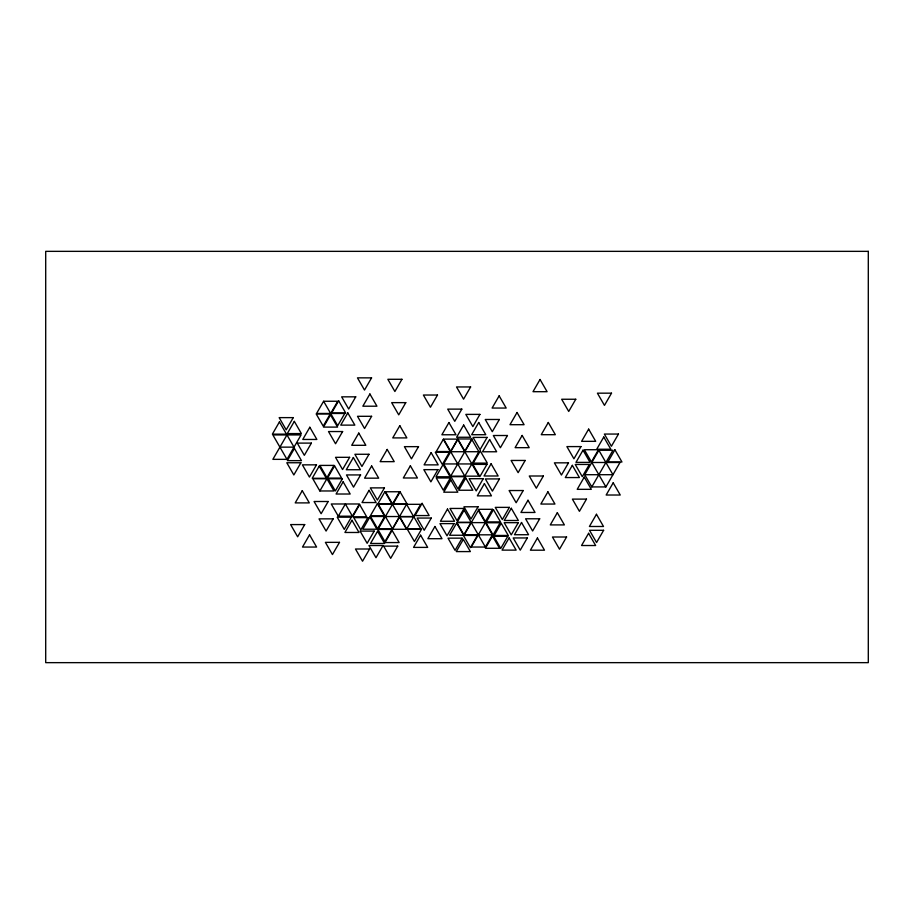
<?xml version="1.0" encoding="UTF-8"?>
<svg xmlns="http://www.w3.org/2000/svg" width="914" height="914" viewBox="0 0 914 914"><rect width="100%" height="100%" fill="white"/><g stroke="black" fill="none" stroke-linecap="round" stroke-linejoin="round"><path stroke-width="1.37" d="M286.973 459.354L301.072 434.927L272.863 434.927L286.973 459.354L272.863 459.354L286.973 434.927L294.022 447.14L279.913 447.14M323.613 401.257L316.552 413.471L344.761 413.471L337.712 425.684L323.613 401.257L337.712 401.257L330.662 413.471M319.854 490.967L326.904 478.753L333.964 490.967L319.854 490.967L312.805 478.753L326.904 478.753M338.306 516.204L345.366 503.98L352.416 516.204L338.306 516.204L331.256 503.98L359.465 503.98L352.416 516.204M392.449 528.749L406.559 504.322L413.608 516.536L420.657 504.322L378.35 504.322L392.449 528.749L378.35 528.749L392.449 504.322L399.509 516.536M443.644 463.946L457.743 439.508L478.902 476.16L450.693 476.16L443.644 463.946L471.853 463.946M406.753 528.886L413.802 516.673L420.863 528.886L406.753 528.886L399.704 516.673L413.802 516.673M450.693 476.16L471.853 439.508L478.902 451.722L464.803 476.16L450.693 451.722L478.902 451.722M485.38 547.04L471.27 522.614L485.38 522.614L471.27 547.04L485.38 547.04L492.429 534.827L478.33 510.4L464.221 534.827L492.429 534.827M591.792 486.922L584.743 474.709L598.853 450.271L612.951 450.271L591.792 486.922L605.902 486.922L620.012 462.484L591.792 462.484L605.902 486.922M584.743 474.709L612.951 474.709L598.853 450.271M385.4 516.536L413.608 516.536M279.421 421.937L272.372 434.15L286.482 434.15L279.421 421.937M293.257 417.629L286.208 429.843L279.147 417.629L293.257 417.629M294.331 421.377L287.282 433.59L301.38 433.59L294.331 421.377M294.422 448.431L287.373 460.645L301.471 460.645L294.422 448.431M309.823 427.249L302.774 439.463L316.872 439.463L309.823 427.249M311.388 443.107L304.328 455.321L297.279 443.107L311.388 443.107M300.9 462.747L293.84 474.96L286.79 462.747L300.9 462.747M330.251 413.905L323.202 426.118L316.153 413.905L330.251 413.905M330.525 414.887L323.465 427.101L337.574 427.101L330.525 414.887M338.648 400.789L331.599 413.002L345.709 413.002L338.648 400.789M316.484 464.849L309.435 477.062L302.385 464.849L316.484 464.849M355.74 396.836L348.691 409.049L341.642 396.836L355.74 396.836M302.26 490.681L295.211 502.894L309.309 502.894L302.26 490.681M347.8 412.911L340.751 425.124L354.849 425.124L347.8 412.911M319.249 466.083L312.2 478.296L326.309 478.296L319.249 466.083M371.564 377.87L364.503 390.072L357.465 377.848L371.564 377.87M342.613 431.545L335.552 443.758L328.503 431.545L342.613 431.545M369.896 393.991L362.847 406.204L376.945 406.204L369.896 393.991M333.998 465.409L326.949 477.622L319.9 465.409L333.998 465.409M334.558 465.877L327.498 478.091L341.608 478.091L334.558 465.877M304.705 524.579L297.656 536.792L290.606 524.579L304.705 524.579M358.768 433.087L351.719 445.301L365.829 445.301L358.768 433.087M371.61 416.304L364.56 428.517L357.5 416.304L371.61 416.304M349.616 457.32L342.567 469.533L335.518 457.32L349.616 457.32M353.352 457.526L346.292 469.739L360.402 469.739L353.352 457.526M328.183 501.5L321.134 513.714L314.073 501.5L328.183 501.5M309.549 534.839L302.5 547.052L316.598 547.052L309.549 534.839M342.407 478.753L335.347 490.967L328.297 478.753L342.407 478.753M401.943 379.287L394.894 391.512L387.844 379.287L401.943 379.287M343.138 481.804L336.089 494.017L350.188 494.017L343.138 481.804M368.982 454.269L361.933 466.483L354.883 454.269L368.982 454.269M333.142 518.855L326.081 531.068L319.032 518.855L333.142 518.855M360.584 474.937L353.535 487.151L346.475 474.937L360.584 474.937M405.782 402.64L398.733 414.853L391.672 402.64L405.782 402.64M371.632 465.957L364.583 478.171L378.682 478.171L371.632 465.957M399.806 425.696L392.746 437.909L406.856 437.909L399.806 425.696M387.182 449.437L380.133 461.65L394.231 461.65L387.182 449.437M351.33 517.187L344.27 529.412L337.22 517.187L351.33 517.187M359.648 504.608L352.587 516.821L366.697 516.821L359.648 504.608M369.062 490.338L362.013 502.551L376.111 502.551L369.062 490.338M351.981 520.26L344.921 532.474L359.031 532.474L351.981 520.26M339.494 542.356L332.445 554.57L325.395 542.356L339.494 542.356M437.498 395.031L430.448 407.244L423.388 395.031L437.498 395.031M384.44 487.882L377.379 500.095L370.33 487.882L384.44 487.882M367.862 517.632L360.802 529.846L353.752 517.632L367.862 517.632M369.862 517.004L362.812 529.217L376.911 529.217L369.862 517.004M377.356 503.705L370.307 515.919L384.406 515.919L377.356 503.705M384.908 491.698L377.859 503.911L391.957 503.911L384.908 491.698M418.509 446.649L411.46 458.862L404.399 446.649L418.509 446.649M410.375 465.774L403.325 477.988L417.424 477.988L410.375 465.774M374.192 531.091L367.142 543.304L360.082 531.091L374.192 531.091M384.634 516.49L377.573 528.703L370.524 516.49L384.634 516.49M399.567 491.755L392.506 503.968L385.457 491.755L399.567 491.755M400.103 491.869L393.043 504.082L407.153 504.082L400.103 491.869M377.573 531.263L370.524 543.476L384.634 543.476L377.573 531.263M369.587 549.006L362.538 561.23L355.477 549.006L369.587 549.006M431.145 452.659L424.096 464.872L438.194 464.872L431.145 452.659M448.934 422.554L441.873 434.767L455.983 434.767L448.934 422.554M470.619 386.953L463.569 399.167L456.52 386.953L470.619 386.953M443.301 439.337L436.252 451.55L450.351 451.55L443.301 439.337M391.992 529.412L384.943 541.625L377.893 529.412L391.992 529.412M383.046 545.509L375.997 557.723L368.948 545.509L383.046 545.509M399.498 517.061L392.449 529.275L406.547 529.275L399.498 517.061M461.833 409.118L454.772 421.331L447.723 409.118L461.833 409.118M392.095 530.349L385.045 542.562L399.144 542.562L392.095 530.349M463.649 425.044L456.589 437.258L470.699 437.258L463.649 425.044M437.932 469.647L430.882 481.861L423.833 469.647L437.932 469.647M449.391 452.247L442.342 464.461L435.293 452.247L449.391 452.247M457.708 439.12L450.659 451.333L443.61 439.12L457.708 439.12M443.073 464.563L436.024 476.777L450.134 476.777L443.073 464.563M422.108 503.351L415.059 515.565L429.157 515.565L422.108 503.351M397.739 546.126L390.689 558.34L383.64 546.126L397.739 546.126M479.919 414.385L472.869 426.598L465.82 414.385L479.919 414.385M478.73 422.497L471.67 434.71L485.78 434.71L478.73 422.497M471.887 438.96L464.838 451.173L457.788 438.96L471.887 438.96M450.351 477.976L443.301 490.19L436.241 477.976L450.351 477.976M421.48 529.309L414.43 541.522L407.37 529.309L421.48 529.309M499.147 395.842L492.098 408.055L506.196 408.055L499.147 395.842M450.785 479.964L443.736 492.189L457.834 492.189L450.785 479.964M420.611 535.181L413.562 547.395L427.672 547.395L420.611 535.181M431.271 518.055L424.21 530.269L417.161 518.055L431.271 518.055M434.927 526.487L427.878 538.7L441.988 538.7L434.927 526.487M487.128 437.406L480.079 449.619L473.029 437.406L487.128 437.406M464.975 476.674L457.925 488.887L450.865 476.674L464.975 476.674M480.273 450.91L473.224 463.124L487.322 463.124L480.273 450.91M447.494 509.052L440.445 521.266L454.544 521.266L447.494 509.052M499.341 419.48L492.292 431.694L485.243 419.48L499.341 419.48M465.774 478.022L458.714 490.235L472.824 490.235L465.774 478.022M489.607 439.554L482.558 451.767L496.656 451.767L489.607 439.554M486.945 464.381L479.896 476.594L472.846 464.381L486.945 464.381M517.038 412.488L509.989 424.702L524.099 424.702L517.038 412.488M454.075 523.608L447.026 535.821L439.977 523.608L454.075 523.608M464.061 508.447L457.011 520.66L449.951 508.447L464.061 508.447M456.669 523.037L449.608 535.25L463.718 535.25L456.669 523.037M464.141 510.126L457.091 522.34L471.201 522.34L464.141 510.126M491.092 463.775L484.043 475.988L498.141 475.988L491.092 463.775M507.441 435.51L500.392 447.723L493.332 435.51L507.441 435.51M540.048 379.481L532.999 391.695L547.098 391.695L540.048 379.481M483.243 478.696L476.194 490.909L469.133 478.696L483.243 478.696M484.409 483.643L477.348 495.856L491.458 495.856L484.409 483.643M478.056 506.779L470.996 518.992L463.946 506.779L478.056 506.779M462.107 538.152L455.058 550.365L448.009 538.152L462.107 538.152M470.961 522.591L463.912 534.804L456.863 522.591L470.961 522.591M522.157 435.452L515.108 447.666L529.206 447.666L522.157 435.452M463.329 539.374L456.28 551.588L470.379 551.588L463.329 539.374M499.455 478.925L492.406 491.138L485.345 478.925L499.455 478.925M477.485 535.433L470.424 547.646L463.375 535.433L477.485 535.433M492.429 509.315L485.38 521.528L478.33 509.315L492.429 509.315M493.446 509.669L486.397 521.894L500.506 521.894L493.446 509.669M525.184 460.45L518.135 472.664L511.075 460.45L525.184 460.45M548.297 422.485L541.248 434.698L555.346 434.698L548.297 422.485M492.475 536.072L485.414 548.286L499.524 548.286L492.475 536.072M500.129 522.751L493.08 534.964L486.031 522.751L500.129 522.751M509.384 507.373L502.334 519.586L495.274 507.373L509.384 507.373M501.215 523.254L494.166 535.467L508.275 535.467L501.215 523.254M511.292 508.275L504.231 520.489L518.341 520.489L511.292 508.275M523.208 490.532L516.147 502.746L509.098 490.532L523.208 490.532M575.774 399.247L568.725 411.46L561.664 399.247L575.774 399.247M527.995 500.255L520.934 512.468L535.044 512.468L527.995 500.255M507.818 536.221L500.758 548.434L493.709 536.221L507.818 536.221M543.362 476L536.312 488.213L529.263 476L543.362 476M509.098 537.912L502.049 550.125L516.147 550.125L509.098 537.912M518.284 522.671L511.234 534.884L504.174 522.671L518.284 522.671M521.528 522.511L514.468 534.724L528.578 534.724L521.528 522.511M547.909 491.835L540.848 504.048L554.958 504.048L547.909 491.835M568.485 462.838L561.436 475.052L554.387 462.838L568.485 462.838M588.65 429.123L581.601 441.336L595.7 441.336L588.65 429.123M527.298 537.946L520.249 550.159L513.2 537.946L527.298 537.946M611.512 393.169L604.462 405.382L597.413 393.169L611.512 393.169M580.984 446.592L573.935 458.805L566.886 446.592L580.984 446.592M539.683 518.786L532.634 531L525.584 518.786L539.683 518.786M572.347 465.34L565.298 477.554L579.407 477.554L572.347 465.34M583.006 450.179L575.957 462.393L590.056 462.393L583.006 450.179M537.443 537.969L530.394 550.194L544.493 550.194L537.443 537.969M557.334 512.697L550.285 524.91L564.384 524.91L557.334 512.697M603.766 437.018L596.716 449.242L610.826 449.242L603.766 437.018M589.347 464.449L582.298 476.662L575.249 464.449L589.347 464.449M598.464 449.722L591.415 461.936L584.354 449.722L598.464 449.722M584.263 477.119L577.214 489.333L591.312 489.333L584.263 477.119M618.458 434.059L611.409 446.272L604.36 434.059L618.458 434.059M614.916 449.791L607.856 462.004L621.966 462.004L614.916 449.791M586.48 499.113L579.43 511.326L572.381 499.113L586.48 499.113M566.566 537.009L559.517 549.223L552.456 537.009L566.566 537.009M613.203 482.809L606.153 495.022L620.252 495.022L613.203 482.809M596.465 514.274L589.404 526.487L603.514 526.487L596.465 514.274M588.593 533.308L581.544 545.521L595.642 545.521L588.593 533.308M603.617 530.303L596.568 542.516L589.507 530.303L603.617 530.303M868.3 251.35L45.7 251.35L45.7 662.65L868.3 662.65L868.3 251.35"/></g></svg>
